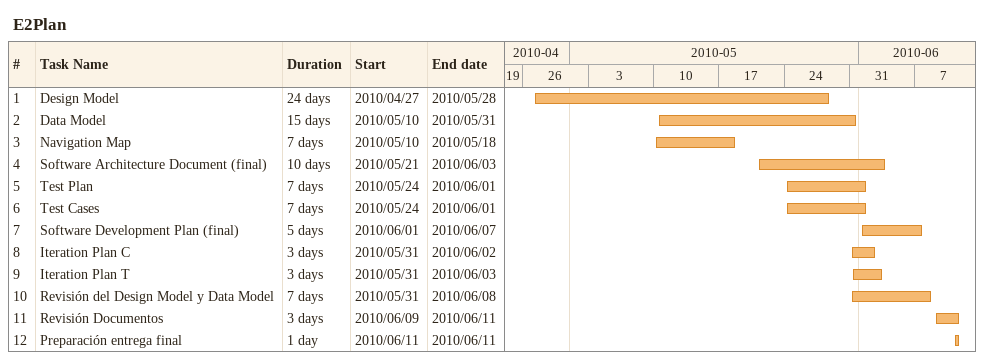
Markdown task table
E2Plan

| ID | Task | Duration | Start | Finish |
|---|---|---|---|---|
| 1 | Design Model | 24d | 2010-04-27 | 2010-05-28 |
| 2 | Data Model | 15d | 2010-05-10 | 2010-05-31 |
| 3 | Navigation Map | 7d | 2010-05-10 | 2010-05-18 |
| 4 | Software Architecture Document (final) | 10d | 2010-05-21 | 2010-06-03 |
| 5 | Test Plan | 7d | 2010-05-24 | 2010-06-01 |
| 6 | Test Cases | 7d | 2010-05-24 | 2010-06-01 |
| 7 | Software Development Plan (final) | 5d | 2010-06-01 | 2010-06-07 |
| 8 | Iteration Plan C | 3d | 2010-05-31 | 2010-06-02 |
| 9 | Iteration Plan T | 3d | 2010-05-31 | 2010-06-03 |
| 10 | Revisión del Design Model y Data Model | 7d | 2010-05-31 | 2010-06-08 |
| 11 | Revisión Documentos | 3d | 2010-06-09 | 2010-06-11 |
| 12 | Preparación entrega final | 1d | 2010-06-11 | 2010-06-11 |
